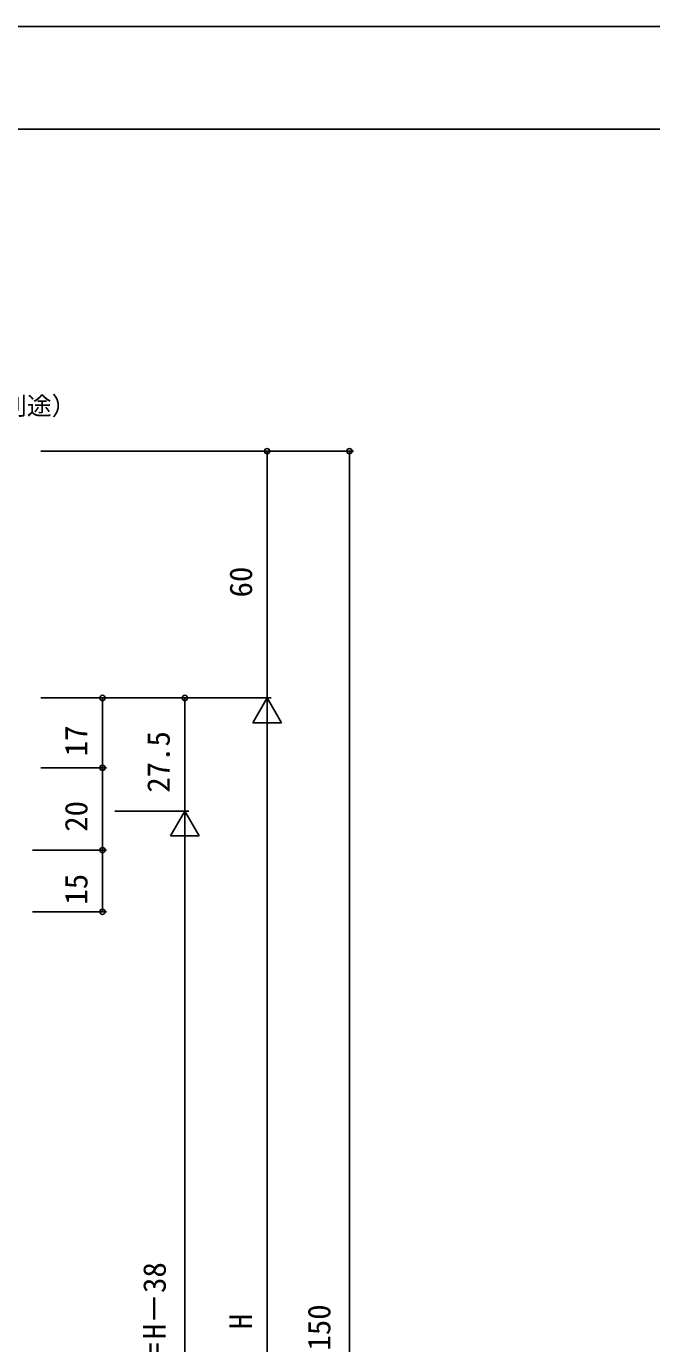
# Model space of a CAD drawing. Units: millimetres, scale not verified. Extents: x -437 to 438, y -344 to 341.
# Drawn here: x -151.3 to 0.6, y -14.1 to 306.2 of the extents above; entities that cross this region are included whole.
import ezdxf
from ezdxf.enums import TextEntityAlignment as Align

# ---------------------------------------------------------------- set-up
doc = ezdxf.new("R2010")
doc.units = ezdxf.units.MM
doc.header["$LTSCALE"] = 2
doc.layers.add('0-6_YKK_D', color=6, linetype='Continuous')
doc.layers.add('0-7_YKK_ZWAK', color=7, linetype='Continuous')
doc.styles.add('ＭＳ ゴシック', font='')
doc.styles.get('ＭＳ ゴシック').set_extended_font_data('MS Gothic')

msp = doc.modelspace()

# ---------------------------------------------------------------- linework, layer by layer
at = {"layer": '0-6_YKK_D'}
for p, q in [((-147.8, 202.911), (-71.8, 202.911)), ((-147.8, 202.911), (-91.8, 202.911)), ((-92.8, 202.911), (-92.8, 142.911)), ((-72.8, 202.911), (-72.8, -247.087)), ((-147.8, 142.911), (-91.8, 142.911)), ((-147.8, 142.911), (-91.8, 142.911)), ((-147.8, 142.911), (-131.8, 142.911)), ((-132.8, 142.911), (-132.8, 125.911)), ((-129.8, 142.911), (-111.8, 142.911)), ((-112.8, 115.412), (-112.8, 142.911)), ((-92.8, 142.911), (-96.3, 136.849)), ((-92.8, 142.911), (-89.3, 136.849)), ((-92.8, 142.911), (-92.8, 130.787)), ((-96.3, 136.849), (-89.3, 136.849)), ((-92.8, -150.087), (-92.8, 135.911)), ((-147.8, 125.911), (-131.8, 125.911)), ((-147.8, 125.911), (-131.8, 125.911)), ((-132.8, 125.911), (-132.8, 105.911)), ((-129.8, 115.412), (-111.8, 115.412)), ((-129.8, 115.412), (-111.8, 115.412)), ((-112.8, 115.412), (-116.3, 109.349)), ((-112.8, 115.412), (-109.3, 109.349)), ((-112.8, 115.412), (-112.8, 103.287)), ((-116.3, 109.349), (-109.3, 109.349)), ((-149.8, 105.911), (-131.8, 105.911)), ((-147.8, 105.911), (-131.8, 105.911)), ((-132.8, 105.911), (-132.8, 90.911)), ((-112.8, -139.589), (-112.8, 108.412)), ((-149.8, 90.911), (-131.8, 90.911))]:
    msp.add_line(p, q, dxfattribs=at)
for centre in [(-92.8, 202.911), (-72.8, 202.911), (-132.8, 142.911), (-112.8, 142.911), (-132.8, 125.911), (-132.8, 125.911), (-132.8, 105.911), (-132.8, 105.911), (-132.8, 90.911)]:
    msp.add_circle(centre, 0.637, dxfattribs=at)
at = {"layer": '0-7_YKK_ZWAK'}
for p, q in [((438.2, 306.2), (-436.8, 306.2)), ((438.2, 281.2), (-436.8, 281.2))]:
    msp.add_line(p, q, dxfattribs=at)

# ---------------------------------------------------------------- texts
at = {"layer": '0-6_YKK_D', "style": 'ＭＳ ゴシック'}
msp.add_text('断熱材（別途）', height=4.399, dxfattribs=at).set_placement((-181.174, 210.415), align=Align.BOTTOM_LEFT)
for s, p in [('60', (-94.8, 167.35)), ('17', (-134.8, 128.722)), ('27.5', (-114.8, 119.872)), ('20', (-134.8, 110.371)), ('15', (-134.8, 92.658)), ('網戸出来高：MH＝H－38', (-115.78, -72.989)), ('躯体開口高＝H＋150', (-75.78, -72.01)), ('H', (-94.8, -10.582))]:
    msp.add_text(s, height=5.499, rotation=90, dxfattribs=at).set_placement(p, align=Align.BOTTOM_LEFT)

doc.saveas('drawing.dxf')
